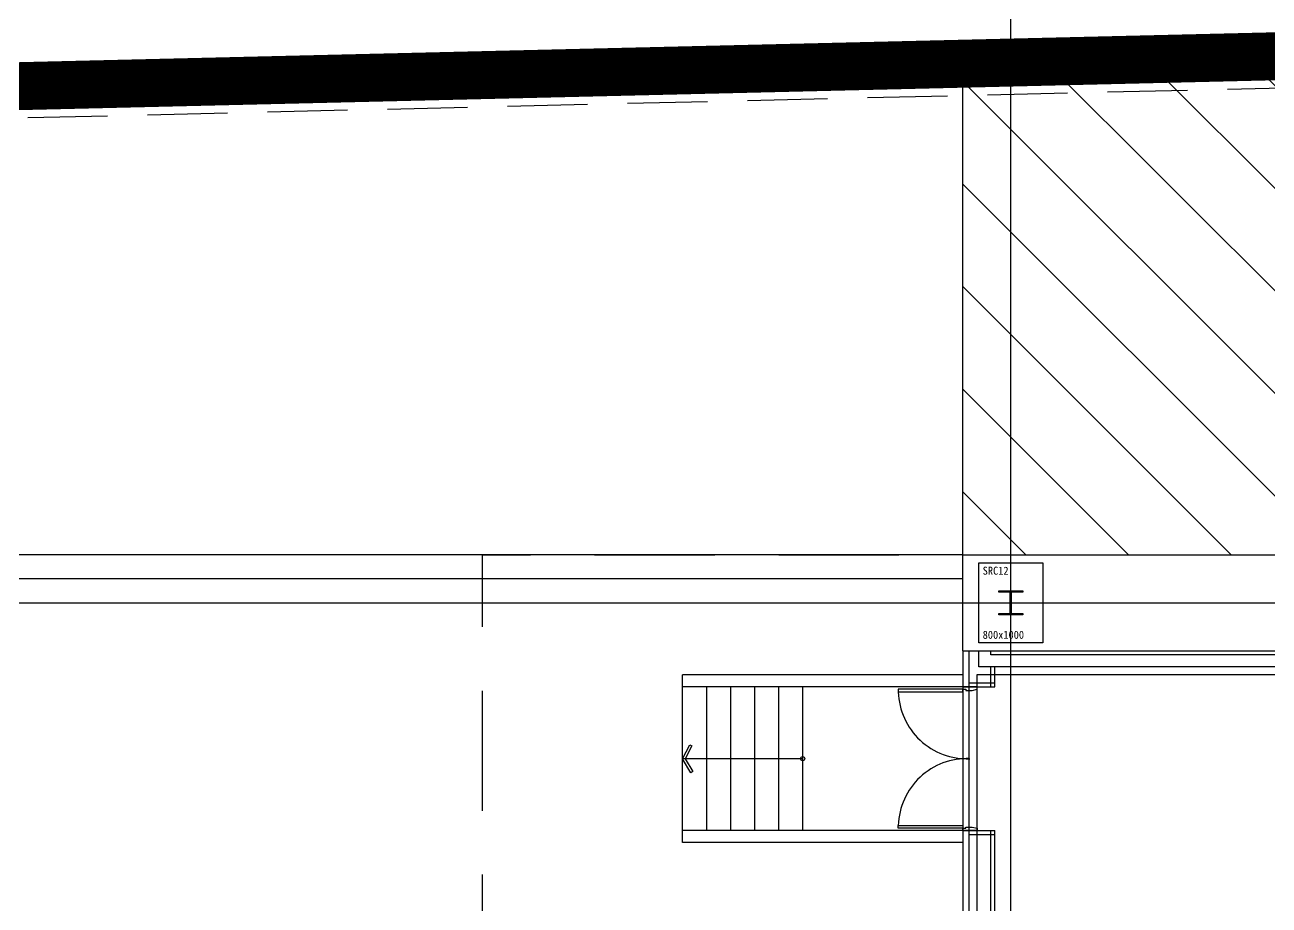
# Model space of a CAD drawing. Extents: x 152195838 to 160350639, y 364657247 to 370318102.
# Drawn here: x 157567625 to 157583177, y 365067250 to 365078261 of the extents above; entities that cross this region are included whole.
import ezdxf
from ezdxf.xclip import XClip

# ---------------------------------------------------------------- set-up
doc = ezdxf.new("R2010")
doc.units = 0
doc.header["$MEASUREMENT"] = 0
for name, pattern in [('AAA004', [3, 2, -1]), ('DIVIDEX2', [2.5, 1, -0.5, 0, -0.5, 0, -0.5]), ('HID', [2.3, 1.5, -0.8]), ('PHANTOM2', [1.25, 0.625, -0.125, 0.125, -0.125, 0.125, -0.125]), ('사무실2종$0$ACAD_ISO04W100', [30, 24, -3, 0, -3])]:
    doc.linetypes.add(name, pattern=pattern)
doc.layers.get('0').update_dxf_attribs({"linetype": 'CONTINUOUS'})
for name, color, linetype in [('0 구역계(부지)', 5, 'PHANTOM2'), ('4A.TEC DOOR', 4, 'CONTINUOUS'), ('4A.TEC ELE 1', 7, 'CONTINUOUS'), ('4A.TEC IND', 7, 'CONTINUOUS'), ('4A.TEC OPEN', 9, 'HID'), ('4A.TEC SITE', 1, 'DIVIDEX2'), ('4A.TEC 벽체 1', 2, 'CONTINUOUS'), ('4A.TEC 벽체 2', 3, 'CONTINUOUS'), ('4A.TEC 벽체 3', 4, 'CONTINUOUS'), ('COL', 2, 'CONTINUOUS'), ('H-Beam', 4, 'CONTINUOUS'), ('main-sec$0$㈜SE&C 해치 1', 250, 'CONTINUOUS')]:
    doc.layers.add(name, color=color, linetype=linetype)
doc.layers.add('DEFPOINT', color=135, linetype='CONTINUOUS', plot=False)
doc.styles.add('돋움체', font='')
doc.styles.get('돋움체').set_extended_font_data('DotumChe')

# ---------------------------------------------------------------- blocks, each defined once
blk = doc.blocks.new('zw$C900')
at = {"layer": '0 구역계(부지)', "linetype": 'AAA004', "ltscale": 500, "flags": 128}
blk.add_lwpolyline([(-78576, -83230), (-84358, -81321), (-100487, -75984), (-109941, -75633), (-142159, -85468), (-161435, -88757), (-252852, -90934), (-260151, -93736), (-271129, -102323), (-291575, -111577), (-291456, -113105), (-292591, -125163), (-292605, -129353), (-292051, -132630), (-291060, -134530), (-289085, -141318), (-289168, -144287), (-285317, -146399), (-285092, -151580), (-282702, -162240), (-272700, -185724), (-265309, -192985), (-216758, -218936), (-205440, -225775), (-188949, -237591), (-187640, -238240), (-161500, -240648), (-136284, -235184), (-121462, -234588), (-113066, -233536), (-95241, -239556), (-74880, -238437)], close=True, dxfattribs=at)
at = {"layer": '4A.TEC SITE', "color": 10, "linetype": '사무실2종$0$ACAD_ISO04W100', "ltscale": 300, "const_width": 600}
blk.add_lwpolyline([(-78183, -82939), (-84232, -80941), (-100415, -75586), (-109993, -75231), (-142252, -85078), (-161474, -88358), (-252931, -90536), (-260350, -93384)], dxfattribs=at)
blk = doc.blocks.new('dwg1F34')
at = {"linetype": 'Continuous'}
blk.add_line((193053, 200940), (193053, 207083), dxfattribs=at)
for points in [[(193053, 200940), (193053, 207083)], [(193053, 200940), (164413, 200940)], [(193053, 200640), (164413, 200640)]]:
    blk.add_lwpolyline(points, dxfattribs=at)
blk = doc.blocks.new('zw$BB1D')
at = {"layer": '4A.TEC 벽체 3'}
for p, q in [((262, 752), (-413, 752)), ((262, 702), (-413, 702))]:
    blk.add_line(p, q, dxfattribs=at)
blk = doc.blocks.new('asd312312313')
at = {"layer": '4A.TEC DOOR'}
for points in [[(1049849, 494395), (1049849, 494365), (1049809, 494365), (1049809, 494350), (1049729, 494350), (1049669, 494365), (1049669, 494395)], [(1050654, 494365), (1050654, 494330), (1049849, 494330), (1049849, 494365)], [(1049849, 492595), (1049849, 492625), (1049809, 492625), (1049809, 492640), (1049729, 492640), (1049669, 492625), (1049669, 492595)], [(1050654, 492625), (1050654, 492660), (1049849, 492660), (1049849, 492625)]]:
    blk.add_lwpolyline(points, close=True, dxfattribs=at)
at = {"layer": '4A.TEC DOOR', "color": 9}
for centre, start, end in [((1049794, 494354), 267.895, 358.3775), ((1049794, 492636), 1.6269, 92.1788)]:
    blk.add_arc(centre, 860, start, end, dxfattribs=at)
blk = doc.blocks.new('A$C111325cc')
at = {"layer": 'DEFPOINT'}
for p, q in [((136276, 244000), (136276, 0)), ((0, 174063), (324969, 174063))]:
    blk.add_line(p, q, dxfattribs=at)
blk = doc.blocks.new('SRC12(B2~1F)')
at = {"layer": 'COL', "ltscale": 5}
blk.add_lwpolyline([(0, 1000), (800, 1000), (800, 0), (0, 0)], close=True, dxfattribs=at)
at = {"layer": 'H-Beam'}
blk.add_lwpolyline([(377, 365, 0.414214), (395, 383), (395, 617, 0.414214), (377, 635), (250, 635), (250, 650), (550, 650), (550, 635), (423, 635, 0.414214), (405, 617), (405, 383, 0.414214), (423, 365), (550, 365), (550, 350), (250, 350), (250, 365)], format="xyb", close=True, dxfattribs=at)
at = {"layer": 'DEFPOINT', "style": '돋움체'}
for s, p in [('SRC12', (50, 852)), ('800x1000', (50, 50))]:
    blk.add_text(s, height=100, dxfattribs=at).set_placement(p)
blk = doc.blocks.new('B2FCOL')
blk.add_blockref('SRC12(B2~1F)', (100, 88000))

msp = doc.modelspace()

# ---------------------------------------------------------------- hatches: boundary and pattern name
at = {"layer": 'main-sec$0$㈜SE&C 해치 1'}
h = msp.add_hatch(dxfattribs=at)
h.set_pattern_fill('ANSI31', color=251, scale=285.714286, angle=270, style=0)
h.set_pattern_definition([(315, (167934299.2, 373642717), (641.446866, 641.446866), [])])
h.paths.add_polyline_path([(157579347.0046, 365077827.9747), (157644820.1396, 365079334.8445), (157664042.5442, 365082614.214), (157696300.9706, 365092461.5735), (157705878.9325, 365092105.9642), (157722062.2091, 365086751.0783), (157728111.4764, 365084753.4938), (157731823.7159, 364928876.8543), (157710998.2248, 364927732.8969), (157693187.2422, 364933748.3889), (157684865.6224, 364932705.433), (157670060.5684, 364932110.3845), (157644818.6969, 364926640.3086), (157618543.7022, 364929061.0921), (157600633.8117, 364941582.8082), (157589338.5413, 364948408.6889), (157552797.2672, 364967940.5057), (157558910.4219, 364979377.3558), (157559004.7387, 364979553.8094), (157553965.823, 364982431.8958), (157579347.0046, 364982431.8958), (157670597.0046, 364982431.8958), (157670597.0046, 365071631.8958), (157579347.0046, 365071631.8958)])

# ---------------------------------------------------------------- linework, layer by layer
at = {"layer": '4A.TEC ELE 1'}
for p, q in [((157575847.0046, 365068031.8958), (157575847.0046, 365070131.8958)), ((157576147.0046, 365068181.8958), (157576147.0046, 365069981.8958)), ((157576447.0046, 365068181.8958), (157576447.0046, 365069981.8958)), ((157576747.0046, 365068181.8958), (157576747.0046, 365069981.8958)), ((157577047.0046, 365068181.8958), (157577047.0046, 365069981.8958)), ((157577347.0046, 365068181.8958), (157577347.0046, 365069981.8958))]:
    msp.add_line(p, q, dxfattribs=at)
for points in [[(157579347.0046, 365070131.8958), (157575847.0046, 365070131.8958)], [(157579347.0046, 365069981.8958), (157575847.0046, 365069981.8958)], [(157579347.0046, 365068181.8958), (157575847.0046, 365068181.8958)], [(157579347.0046, 365068031.8958), (157575847.0046, 365068031.8958)]]:
    msp.add_lwpolyline(points, dxfattribs=at)
at = {"layer": '4A.TEC IND', "color": 8}
msp.add_line((157577345.2984, 365069081.8962), (157575847.0046, 365069081.8958), dxfattribs=at)
msp.add_lwpolyline([(157575937.2023, 365069256.5085), (157575961.9815, 365069242.2022), (157575880.0435, 365069081.8958), (157575972.9445, 365068920.9867), (157575948.1652, 365068906.6804), (157575847.0046, 365069081.8958)], close=True, dxfattribs=at)
at = {"layer": '4A.TEC IND'}
msp.add_circle((157577347.0046, 365069081.8958), 25, dxfattribs=at)
at = {"layer": '4A.TEC OPEN', "ltscale": 1000, "flags": 128}
msp.add_lwpolyline([(157579347.0046, 364982431.8958), (157573347.0046, 364982431.8958), (157573347.0046, 365071631.8958), (157579347.0046, 365071631.8958)], dxfattribs=at)
at = {"layer": '4A.TEC 벽체 1'}
for p, q in [((157579347.0046, 365070431.8958), (157579347.0046, 365071631.8958)), ((157579347.0046, 365071631.8958), (157670547.0046, 365071631.8958)), ((157579347.0046, 365070431.8958), (157669647.0046, 365070431.8958))]:
    msp.add_line(p, q, dxfattribs=at)
at = {"layer": '4A.TEC 벽체 2', "linetype": 'Continuous'}
for points in [[(157583987.0046, 365070231.8958), (157579547.0046, 365070231.8958), (157579547.0046, 365070431.8958)], [(157583987.0046, 365070381.8958), (157579697.0046, 365070381.8958), (157579697.0046, 365070431.8958)]]:
    msp.add_lwpolyline(points, dxfattribs=at)
at = {"layer": '4A.TEC 벽체 3'}
for p, q in [((157579697.0046, 365069981.8958), (157579697.0046, 365070231.8958)), ((157579747.0046, 365069981.8958), (157579747.0046, 365070231.8958)), ((157579697.0046, 365067456.8958), (157579697.0046, 365068181.8958)), ((157579747.0046, 365067456.8958), (157579747.0046, 365068181.8958))]:
    msp.add_line(p, q, dxfattribs=at)
at = {"layer": '4A.TEC 벽체 3', "linetype": 'ByBlock', "ltscale": 0.1}
for p, q in [((157579347.0046, 365069981.8958), (157579547.0046, 365069981.8958)), ((157579347.0046, 365068181.8958), (157579547.0046, 365068181.8958))]:
    msp.add_line(p, q, dxfattribs=at)
at = {"layer": '4A.TEC 벽체 3', "linetype": 'Continuous'}
for p, q in [((157579422.0046, 365070031.8958), (157579747.0046, 365070031.8958)), ((157579422.0046, 365069981.8958), (157579747.0046, 365069981.8958)), ((157579422.0046, 365068181.8958), (157579747.0046, 365068181.8958)), ((157579422.0046, 365068131.8958), (157579747.0046, 365068131.8958))]:
    msp.add_line(p, q, dxfattribs=at)
at = {"layer": '4A.TEC 벽체 3'}
for points in [[(157579347.0046, 365070431.8958), (157579347.0046, 364983031.8958)], [(157579422.0046, 365070431.8958), (157579422.0046, 364983031.8958)], [(157579522.0046, 365070131.8958), (157579522.0046, 364983031.8958)], [(157583987.0046, 365070131.8958), (157579522.0046, 365070131.8958)]]:
    msp.add_lwpolyline(points, dxfattribs=at)

# ---------------------------------------------------------------- block references
ref = msp.add_blockref('zw$C900', (157806294.1963, 365167692.3902))
XClip(ref).set_block_clipping_path([(-346460.3034729064, -270723.6596111059), (-37654.8170730174, -42886.8178880215)])
ref = msp.add_blockref('dwg1F34', (157386294.1963, 364870692.3902))
XClip(ref).set_block_clipping_path([(73539.6965270936, 26276.3403887749), (382345.1829269826, 254113.1821119785)])
msp.add_blockref('B2FCOL', (157579447.0046, 364982531.8958))
at = {"layer": '4A.TEC DOOR', "rotation": 180}
msp.add_blockref('asd312312313', (158629195.9879, 365562577.0347), dxfattribs=at)
at = {"layer": '4A.TEC 벽체 3', "rotation": 270.0000000042689}
msp.add_blockref('zw$BB1D', (157578995.0046, 365067043.8958), dxfattribs=at)
at = {"layer": 'DEFPOINT'}
msp.add_blockref('A$C111325cc', (157443670.7413, 364896968.7328), dxfattribs=at)

doc.saveas('drawing.dxf')
